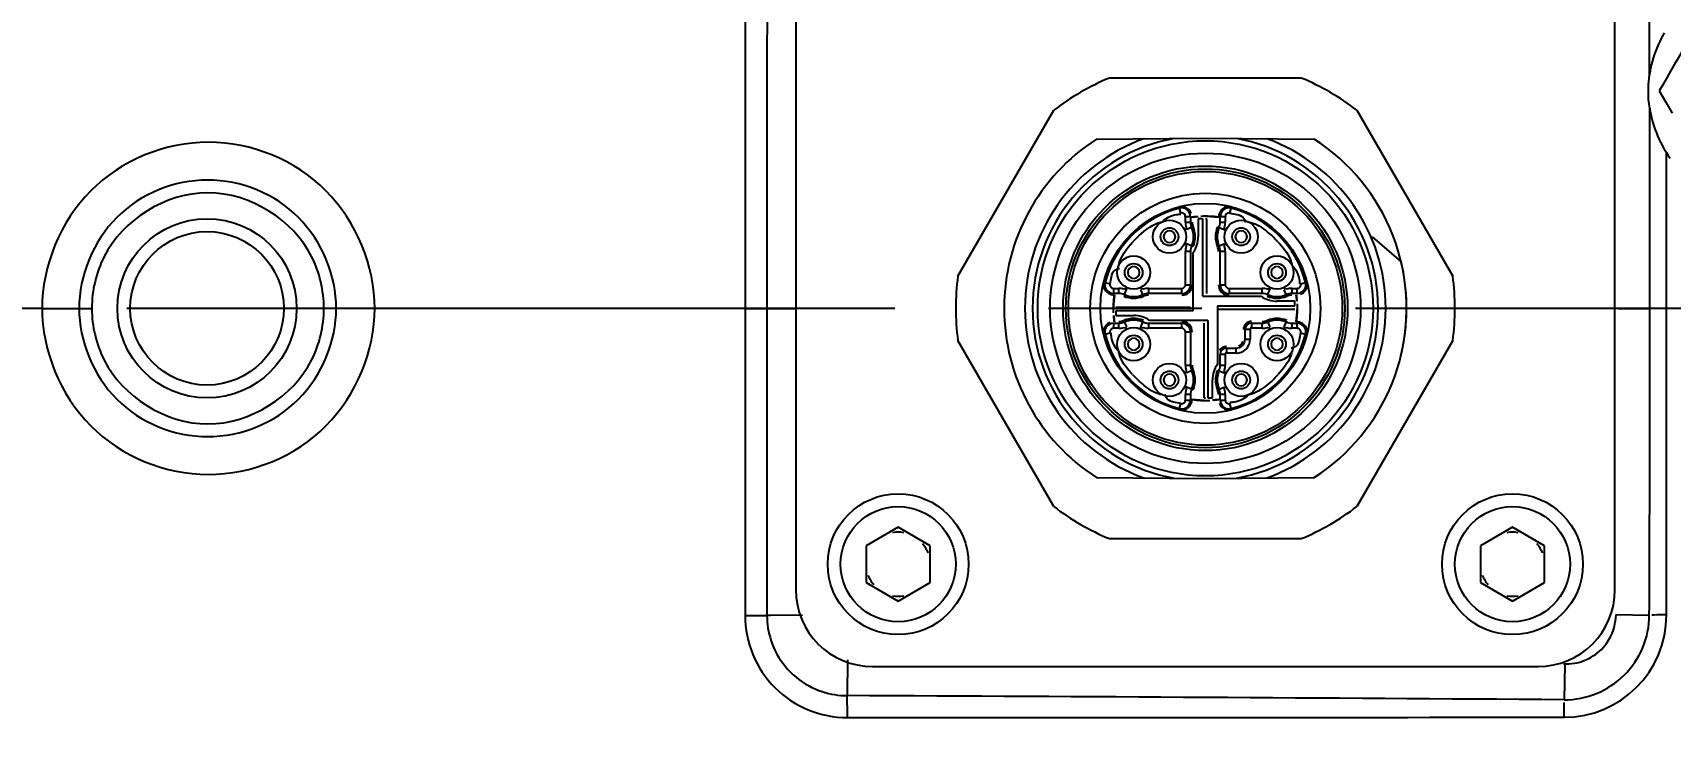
# Model space of a CAD drawing. Header units: millimetres. Extents: x 4086 to 8300, y 123 to 1549.
# Drawn here: x 6896.56 to 6912.55, y 477.15 to 484.17 of the extents above; entities that cross this region are included whole.
import ezdxf

# ---------------------------------------------------------------- set-up
doc = ezdxf.new("R2010")
doc.units = ezdxf.units.MM
doc.linetypes.add('CENTER', pattern=[0.6, 0.375, -0.075, 0.075, -0.075])
for name, color, linetype in [('中心线', 7, 'Continuous'), ('外形图', 7, 'Continuous'), ('尺寸标注', 7, 'Continuous')]:
    doc.layers.add(name, color=color, linetype=linetype)
doc.styles.add('思源黑', font='SourceHanSansCN-Normal.ttf')
doc.dimstyles.new('尺寸标注_1_4比例', dxfattribs={"dimtxt": 7, "dimasz": 6, "dimexe": 2, "dimexo": 1.5, "dimgap": 1, "dimtad": 1, "dimdec": 1, "dimlfac": 4, "dimdsep": 46, "dimtxsty": '思源黑', "dimcen": 0.09, "dimadec": 0, "dimazin": 0, "dimtp": 0.01, "dimtm": 0.01, "dimtfac": 1, "dimtdec": 1, "dimtofl": 0, "dimtmove": 0, "dimatfit": 3, "dimfxl": 1, "dimtolj": 1, "dimarcsym": 0})

# ---------------------------------------------------------------- blocks, each defined once
blk = doc.blocks.new('*D952')
at = {"layer": 'Defpoints', "color": 0}
for p in [(6903.764, 492.976), (6839.678, 469.976), (6903.764, 469.976)]:
    blk.add_point(p, dxfattribs=at)
at = {"layer": '尺寸标注', "color": 0, "lineweight": -2}
for p, q in [((6902.264, 492.976), (6837.678, 492.976)), ((6839.678, 486.976), (6839.678, 475.976)), ((6902.264, 469.976), (6837.678, 469.976))]:
    blk.add_line(p, q, dxfattribs=at)
at = {"layer": '尺寸标注', "color": 0}
for points in [[(6840.678, 486.976), (6838.678, 486.976), (6839.678, 492.976)], [(6838.678, 475.976), (6840.678, 475.976), (6839.678, 469.976)]]:
    blk.add_solid(points, dxfattribs=at)
at = {"layer": '尺寸标注', "color": 0, "insert": (6835.054, 481.476), "char_height": 7, "attachment_point": 5, "rotation": 90, "style": '思源黑'}
blk.add_mtext('\\A1;92', dxfattribs=at)

msp = doc.modelspace()

# ---------------------------------------------------------------- linework, layer by layer
at = {"layer": '中心线', "linetype": 'CENTER', "ltscale": 20}
msp.add_line((7036.9807, 481.4763), (6843.6609, 481.4763), dxfattribs=at)
at = {"layer": '外形图'}
for p, q in [((6904.014, 490.2263), (6904.014, 478.7263)), ((6912.014, 478.7263), (6912.014, 490.2263)), ((6908.9515, 483.7263), (6907.0765, 483.7263)), ((6912.4809, 483.6594), (6912.4476, 483.6013)), ((6912.4942, 483.6825), (6912.4809, 483.6594)), ((6912.4476, 483.6013), (6912.5105, 483.4917)), ((6912.5105, 483.4917), (6912.5734, 483.3824)), ((6905.5967, 481.7894), (6906.5342, 483.4132)), ((6909.4938, 483.4132), (6910.4313, 481.7894)), ((6906.951, 483.1295), (6908.014, 483.1388)), ((6908.014, 483.1388), (6909.077, 483.1295)), ((6912.5177, 481.4763), (6912.5177, 482.9977)), ((6907.7737, 482.4072), (6907.7578, 482.4687)), ((6907.8193, 482.3198), (6907.8193, 482.3719)), ((6907.8692, 482.3719), (6907.8193, 482.3719)), ((6907.8692, 482.3719), (6907.8692, 482.3198)), ((6907.9449, 482.3513), (6907.9449, 482.1763)), ((6907.989, 482.3513), (6907.9449, 482.3513)), ((6907.989, 481.595), (6907.989, 482.3513)), ((6908.024, 482.3513), (6908.014, 482.3513)), ((6908.024, 482.3513), (6908.024, 481.621)), ((6908.1588, 482.3198), (6908.1588, 482.3719)), ((6908.2088, 482.3719), (6908.1588, 482.3719)), ((6908.2088, 482.3719), (6908.2088, 482.3198)), ((6908.2544, 482.4072), (6908.2703, 482.4687)), ((6907.8193, 482.3198), (6907.8692, 482.3198)), ((6907.8258, 482.2706), (6907.8239, 482.243)), ((6907.8924, 482.2716), (6907.8338, 482.2471)), ((6908.1481, 482.2664), (6908.1356, 482.2716)), ((6908.1481, 482.2664), (6908.2044, 482.2429)), ((6908.1588, 482.3198), (6908.2088, 482.3198)), ((6908.2023, 482.2706), (6908.2072, 482.295)), ((6908.2042, 482.243), (6908.2023, 482.2706)), ((6908.2072, 482.295), (6908.2088, 482.3198)), ((6907.8209, 482.0575), (6907.8193, 482.0328)), ((6907.8193, 481.7075), (6907.8193, 482.0328)), ((6907.8692, 482.0328), (6907.8193, 482.0328)), ((6907.8258, 482.0819), (6907.8209, 482.0575)), ((6907.8799, 482.0861), (6907.8236, 482.1096)), ((6907.8239, 482.1095), (6907.8258, 482.0819)), ((6907.8692, 482.0328), (6907.8692, 481.7075)), ((6907.8799, 482.0861), (6907.8924, 482.0809)), ((6908.1356, 482.0809), (6908.1943, 482.1054)), ((6908.1588, 481.7075), (6908.1588, 482.0328)), ((6908.2088, 482.0328), (6908.1588, 482.0328)), ((6908.2023, 482.0819), (6908.2042, 482.1095)), ((6908.2088, 482.0328), (6908.2088, 481.7075)), ((6909.6447, 482.1753), (6909.9263, 481.9305)), ((6907.8953, 481.4513), (6907.8953, 482.0209)), ((6907.0216, 481.7325), (6907.0831, 481.7166)), ((6908.945, 481.7166), (6909.0065, 481.7325)), ((6907.1184, 481.671), (6907.1184, 481.621)), ((6907.1184, 481.671), (6907.1705, 481.671)), ((6907.1705, 481.621), (6907.1184, 481.621)), ((6907.1705, 481.621), (6907.1705, 481.671)), ((6907.1953, 481.6694), (6907.1705, 481.671)), ((6907.2197, 481.6645), (6907.1953, 481.6694)), ((6907.2239, 481.6104), (6907.2187, 481.5979)), ((6907.2473, 481.6664), (6907.2197, 481.6645)), ((6907.2239, 481.6104), (6907.2474, 481.6667)), ((6907.4084, 481.6645), (6907.3808, 481.6664)), ((6907.4094, 481.5979), (6907.3849, 481.6565)), ((6907.4575, 481.671), (6907.4575, 481.621)), ((6907.4575, 481.671), (6907.7828, 481.671)), ((6907.7828, 481.621), (6907.4575, 481.621)), ((6907.7828, 481.621), (6907.7828, 481.671)), ((6907.8193, 481.7075), (6907.8692, 481.7075)), ((6907.989, 481.595), (6908.5586, 481.595)), ((6908.1588, 481.7075), (6908.2088, 481.7075)), ((6908.2453, 481.671), (6908.2453, 481.621)), ((6908.2453, 481.671), (6908.5705, 481.671)), ((6908.5705, 481.621), (6908.2453, 481.621)), ((6908.5705, 481.621), (6908.5705, 481.671)), ((6908.5953, 481.6694), (6908.5705, 481.671)), ((6908.6197, 481.6645), (6908.5953, 481.6694)), ((6908.6239, 481.6104), (6908.6187, 481.5979)), ((6908.6473, 481.6664), (6908.6197, 481.6645)), ((6908.6239, 481.6104), (6908.6474, 481.6667)), ((6908.8084, 481.6645), (6908.7808, 481.6664)), ((6908.8094, 481.5979), (6908.7849, 481.6565)), ((6908.8575, 481.671), (6908.8575, 481.621)), ((6908.8575, 481.671), (6908.9097, 481.671)), ((6908.9097, 481.621), (6908.8575, 481.621)), ((6908.9097, 481.621), (6908.9097, 481.671)), ((6896.6529, 481.4763), (6896.367, 481.4763)), ((6896.6529, 481.4763), (6897.1389, 481.4763)), ((6899.9015, 481.4763), (6899.4054, 481.4763)), ((6903.5189, 481.4763), (6899.9015, 481.4763)), ((6903.5189, 481.4763), (6904.014, 481.4763)), ((6907.139, 481.4863), (6907.8692, 481.4863)), ((6907.139, 481.4513), (6907.139, 481.4071)), ((6907.8953, 481.4513), (6907.139, 481.4513)), ((6907.139, 481.4071), (6907.314, 481.4071)), ((6908.1328, 481.5013), (6908.1328, 480.9317)), ((6908.1328, 481.5013), (6908.889, 481.5013)), ((6908.889, 481.4663), (6908.1328, 481.4663)), ((6908.889, 481.5454), (6908.714, 481.5454)), ((6908.889, 481.5013), (6908.889, 481.5454)), ((6912.0445, 481.4763), (6912.3565, 481.4763)), ((6912.5177, 481.4763), (6912.3565, 481.4763)), ((6907.0216, 481.22), (6907.0831, 481.2359)), ((6907.1184, 481.3315), (6907.1184, 481.2815)), ((6907.1184, 481.3315), (6907.1705, 481.3315)), ((6907.1705, 481.2815), (6907.1184, 481.2815)), ((6907.1705, 481.2815), (6907.1705, 481.3315)), ((6907.2187, 481.3547), (6907.2432, 481.296)), ((6907.2197, 481.288), (6907.2473, 481.2861)), ((6907.3807, 481.2859), (6907.4094, 481.3547)), ((6907.3808, 481.2861), (6907.4084, 481.288)), ((6907.4084, 481.288), (6907.4328, 481.2831)), ((6907.4328, 481.2831), (6907.4575, 481.2815)), ((6907.4575, 481.3315), (6907.4575, 481.2815)), ((6907.4575, 481.3315), (6907.7828, 481.3315)), ((6907.7828, 481.2815), (6907.4575, 481.2815)), ((6908.039, 481.3575), (6907.4694, 481.3575)), ((6907.7828, 481.2815), (6907.7828, 481.3315)), ((6907.8193, 480.9198), (6907.8193, 481.245)), ((6907.8692, 481.245), (6907.8193, 481.245)), ((6907.8692, 481.245), (6907.8692, 480.9198)), ((6908.004, 480.6013), (6908.004, 481.3315)), ((6908.039, 481.3575), (6908.039, 480.6013)), ((6908.4026, 481.1763), (6908.4026, 481.27)), ((6908.4526, 481.27), (6908.4026, 481.27)), ((6908.4526, 481.2815), (6908.4526, 481.1763)), ((6908.5705, 481.2815), (6908.4526, 481.2815)), ((6908.464, 481.3315), (6908.464, 481.2815)), ((6908.464, 481.3315), (6908.5705, 481.3315)), ((6908.5705, 481.2815), (6908.5705, 481.3315)), ((6908.6187, 481.3547), (6908.6432, 481.296)), ((6908.6197, 481.288), (6908.6473, 481.2861)), ((6908.7807, 481.2859), (6908.8094, 481.3547)), ((6908.7808, 481.2861), (6908.8084, 481.288)), ((6908.8084, 481.288), (6908.8328, 481.2831)), ((6908.8328, 481.2831), (6908.8575, 481.2815)), ((6908.8575, 481.3315), (6908.8575, 481.2815)), ((6908.8575, 481.3315), (6908.9097, 481.3315)), ((6908.9097, 481.2815), (6908.8575, 481.2815)), ((6908.9097, 481.2815), (6908.9097, 481.3315)), ((6908.945, 481.2359), (6909.0065, 481.22)), ((6906.5342, 479.5394), (6905.5967, 481.1632)), ((6908.2203, 481.0877), (6908.2203, 481.0377)), ((6908.2203, 481.0877), (6908.314, 481.0877)), ((6908.314, 481.0377), (6908.314, 481.0877)), ((6908.4026, 481.1763), (6908.4526, 481.1763)), ((6910.4313, 481.1632), (6909.4938, 479.5394)), ((6907.8193, 480.9198), (6907.8692, 480.9198)), ((6908.1588, 480.9198), (6908.1588, 481.0263)), ((6908.2088, 481.0263), (6908.1588, 481.0263)), ((6908.1588, 480.9198), (6908.2088, 480.9198)), ((6908.2072, 480.895), (6908.2088, 480.9198)), ((6908.2088, 481.0377), (6908.2088, 480.9198)), ((6908.314, 481.0377), (6908.2088, 481.0377)), ((6907.8258, 480.8706), (6907.8239, 480.843)), ((6907.8924, 480.8716), (6907.8338, 480.8471)), ((6908.0832, 480.6013), (6908.0832, 480.7763)), ((6908.1481, 480.8664), (6908.1356, 480.8716)), ((6908.1481, 480.8664), (6908.2044, 480.8429)), ((6908.2023, 480.8706), (6908.2072, 480.895)), ((6908.2042, 480.843), (6908.2023, 480.8706)), ((6907.8209, 480.6575), (6907.8193, 480.6328)), ((6907.8193, 480.5806), (6907.8193, 480.6328)), ((6907.8692, 480.6328), (6907.8193, 480.6328)), ((6907.8258, 480.6819), (6907.8209, 480.6575)), ((6907.8799, 480.6861), (6907.8236, 480.7096)), ((6907.8239, 480.7095), (6907.8258, 480.6819)), ((6907.8692, 480.6328), (6907.8692, 480.5806)), ((6907.8799, 480.6861), (6907.8924, 480.6809)), ((6908.004, 480.6013), (6908.014, 480.6013)), ((6908.039, 480.6013), (6908.0832, 480.6013)), ((6908.1356, 480.6809), (6908.1943, 480.7054)), ((6908.1588, 480.5806), (6908.1588, 480.6328)), ((6908.2088, 480.6328), (6908.1588, 480.6328)), ((6908.2023, 480.6819), (6908.2042, 480.7095)), ((6908.2088, 480.6328), (6908.2088, 480.5806)), ((6907.7578, 480.4838), (6907.7737, 480.5453)), ((6907.8193, 480.5806), (6907.8692, 480.5806)), ((6908.1588, 480.5806), (6908.2088, 480.5806)), ((6908.2703, 480.4838), (6908.2544, 480.5453)), ((6906.951, 479.823), (6908.014, 479.8138)), ((6908.014, 479.8138), (6909.077, 479.823)), ((6905.014, 479.3371), (6904.7015, 479.1567)), ((6905.3265, 479.1567), (6905.014, 479.3371)), ((6911.014, 479.3371), (6910.7015, 479.1567)), ((6911.3265, 479.1567), (6911.014, 479.3371)), ((6904.7015, 479.1567), (6904.7015, 478.7958)), ((6905.3265, 478.7958), (6905.3265, 479.1567)), ((6907.0765, 479.2263), (6908.9515, 479.2263)), ((6910.7015, 479.1567), (6910.7015, 478.7958)), ((6911.3265, 478.7958), (6911.3265, 479.1567)), ((6904.7015, 478.7958), (6905.014, 478.6154)), ((6905.014, 478.6154), (6905.3265, 478.7958)), ((6910.7015, 478.7958), (6911.014, 478.6154)), ((6911.014, 478.6154), (6911.3265, 478.7958)), ((6903.7683, 478.4748), (6903.7328, 478.4746)), ((6904.0809, 478.4766), (6903.7683, 478.4748)), ((6912.0252, 478.4834), (6912.3503, 478.4793)), ((6904.52, 478.0416), (6904.5148, 477.6924)), ((6904.764, 477.9763), (6911.264, 477.9763)), ((6911.5248, 478.001), (6911.5173, 477.6516))]:
    msp.add_line(p, q, dxfattribs=at)
for points in [[(6907.8193, 482.3198), (6907.8209, 482.295), (6907.8258, 482.2706)], [(6908.2088, 482.0328), (6908.2072, 482.0575), (6908.2023, 482.0819)], [(6907.4575, 481.671), (6907.4328, 481.6694), (6907.4084, 481.6645)], [(6908.8575, 481.671), (6908.8328, 481.6694), (6908.8084, 481.6645)], [(6907.1705, 481.2815), (6907.1953, 481.2831), (6907.2197, 481.288)], [(6908.5705, 481.2815), (6908.5953, 481.2831), (6908.6197, 481.288)], [(6907.8193, 480.9198), (6907.8209, 480.895), (6907.8258, 480.8706)], [(6908.2088, 480.6328), (6908.2072, 480.6575), (6908.2023, 480.6819)]]:
    msp.add_lwpolyline(points, dxfattribs=at)
for centre, radius in [((6908.014, 481.4763), 1.6375), ((6908.014, 481.4763), 1.5159), ((6908.014, 481.4763), 1.3898), ((6908.014, 481.4763), 1.3625), ((6908.014, 481.4763), 1.3375), ((6908.014, 481.4763), 1.125), ((6898.264, 481.4763), 0.875), ((6908.014, 481.4763), 1.025), ((6898.264, 481.4763), 0.75), ((6907.664, 482.1763), 0.1625), ((6907.664, 482.1763), 0.0875), ((6908.364, 482.1763), 0.1625), ((6908.364, 482.1763), 0.0875), ((6907.314, 481.8263), 0.1625), ((6907.314, 481.8263), 0.0875), ((6908.714, 481.8263), 0.1625), ((6908.714, 481.8263), 0.0875), ((6907.314, 481.1263), 0.1625), ((6908.714, 481.1263), 0.1625), ((6907.314, 481.1263), 0.0875), ((6908.714, 481.1263), 0.0875), ((6907.664, 480.7763), 0.1625), ((6908.364, 480.7763), 0.1625), ((6907.664, 480.7763), 0.0875), ((6908.364, 480.7763), 0.0875), ((6905.014, 478.9763), 0.6875), ((6911.014, 478.9763), 0.6875), ((6905.014, 478.9763), 0.5625), ((6911.014, 478.9763), 0.5625)]:
    msp.add_circle(centre, radius, dxfattribs=at)
for centre, radius, start, end in [((10204.8356, 479.3233), 3301.1061, 179.8063724, 179.9626317), ((5288.4131, 477.3919), 1623.9522, 0.2248116, 0.4615247), ((6913.4886, 483.5883), 1.1499, 149.6545, 154.41763), ((6913.4746, 483.5949), 1.1345, 154.41342, 168.71282), ((6913.4546, 483.6), 1.1138, 168.76911, 171.51689), ((6908.014, 481.4763), 2.4375, 112.61986, 127.38014), ((6908.014, 481.4763), 2.4375, 52.61986, 67.38014), ((6196.2913, 481.4554), 716.0653, 0.0016719, 0.1581614), ((6913.4556, 483.6023), 1.1149, 188.82364, 191.90046), ((6913.4724, 483.6065), 1.1322, 191.93195, 204.71158), ((6908.014, 481.4763), 1.9655, 122.73982, 237.26018), ((6908.014, 481.4763), 1.7625, 109.89939, 250.10062), ((6908.014, 481.4763), 1.6875, 100.3872, 259.61279), ((6908.014, 481.4763), 1.6875, 280.38723, 79.61279), ((6908.014, 481.4763), 1.7625, 289.89931, 70.10064), ((6908.014, 481.4763), 1.9655, 345.49105, 57.26018), ((6913.4843, 483.6122), 1.1454, 204.72163, 207.53), ((6913.4868, 483.6134), 1.1482, 207.52479, 212.43184), ((6913.4671, 483.601), 1.1248, 212.44009, 215.79246), ((6908.014, 481.4763), 1.0115, 104.47751, 165.52249), ((6907.7828, 482.3719), 0.0865, 0, 104.47751), ((6907.7828, 482.3719), 0.0365, 0, 104.47751), ((6908.014, 481.4763), 0.9, 95.59036, 98.35785), ((6908.014, 481.4763), 0.8971, 94.55654, 98.22437), ((6908.014, 481.4763), 0.9, 81.64215, 92.79518), ((6908.0238, 481.6365), 0.7366, 87.42015, 89.98107), ((6908.02, 481.5554), 0.8178, 84.40073, 87.40823), ((6908.0094, 481.4473), 0.9264, 81.74761, 84.40234), ((6908.2453, 482.3719), 0.0865, 75.52249, 180), ((6908.2453, 482.3719), 0.0365, 75.52249, 180), ((6908.014, 481.4763), 1.0115, 14.47751, 75.52249), ((6907.664, 482.1763), 0.0576, 90.99441, 269.00559), ((6907.664, 482.1763), 0.0576, 271.10635, 88.89268), ((6908.0078, 482.3198), 0.1385, 180, 202.65829), ((6907.664, 482.1763), 0.234, 337.34171, 22.65829), ((6908.0078, 482.3198), 0.1221, 180, 202.65829), ((6907.664, 482.1763), 0.2504, 337.34171, 22.65829), ((6907.664, 482.1763), 0.2475, 344.89447, 15.10553), ((6908.364, 482.1763), 0.2504, 157.34171, 202.65829), ((6908.364, 482.1763), 0.2475, 164.89447, 202.65829), ((6908.364, 482.1763), 0.234, 157.34171, 202.65829), ((6908.0203, 482.3198), 0.1385, 337.34171, 0), ((6908.364, 482.1763), 0.0576, 90.99441, 269.00559), ((6908.364, 482.1763), 0.0576, 271.10635, 88.89268), ((6907.9285, 481.5618), 0.8406, 131.98611, 138.00687), ((6908.0078, 482.0328), 0.1385, 157.34171, 180), ((6907.6765, 482.1763), 0.2683, 324.61103, 0), ((6908.0203, 482.0328), 0.1221, 0, 22.65829), ((6908.0203, 482.0328), 0.1385, 0, 22.65829), ((6908.0993, 481.5615), 0.841, 41.99464, 48.0125), ((6907.314, 481.8263), 0.0576, 90.99441, 269.00559), ((6907.314, 481.8263), 0.0576, 271.10635, 88.89268), ((6908.714, 481.8263), 0.0576, 90.99441, 269.00559), ((6908.714, 481.8263), 0.0576, 271.10635, 88.89268), ((6908.0141, 481.4763), 1.9655, 302.73976, 13.36229), ((6908.014, 481.4763), 2.4375, 172.61986, 187.38014), ((6907.1184, 481.7075), 0.0865, 165.52249, 270), ((6907.1184, 481.7075), 0.0365, 165.52249, 270), ((6908.9097, 481.7075), 0.0865, 270, 14.47751), ((6908.9097, 481.7075), 0.0365, 270, 14.47751), ((6908.014, 481.4763), 2.4375, 352.61986, 7.38014), ((6908.014, 481.4763), 0.9, 171.6421, 182.79518), ((6908.014, 481.4763), 0.8971, 171.77563, 179.36159), ((6907.1705, 481.4825), 0.1385, 67.34171, 90), ((6907.314, 481.8263), 0.2504, 247.34171, 292.65829), ((6907.314, 481.8263), 0.234, 247.34171, 292.65829), ((6907.314, 481.8263), 0.2475, 254.89447, 292.65829), ((6907.4575, 481.4825), 0.1385, 90, 112.65829), ((6907.4575, 481.4825), 0.1221, 90, 112.65829), ((6907.7828, 481.7075), 0.1029, 270, 0), ((6907.7828, 481.7075), 0.1, 270, 0), ((6907.7828, 481.7075), 0.0865, 270, 0), ((6907.7828, 481.7075), 0.0365, 270, 0), ((6908.2453, 481.7075), 0.1029, 180, 270), ((6908.2453, 481.7075), 0.1, 180, 270), ((6908.2453, 481.7075), 0.0865, 180, 270), ((6908.2453, 481.7075), 0.0365, 180, 270), ((6908.714, 481.8138), 0.2683, 234.61103, 270), ((6908.5705, 481.4825), 0.1385, 67.34171, 90), ((6908.714, 481.8263), 0.2504, 247.34171, 292.65829), ((6908.714, 481.8263), 0.234, 247.34171, 292.65829), ((6908.714, 481.8263), 0.2475, 254.89447, 285.10553), ((6908.8575, 481.4825), 0.1385, 90, 112.65829), ((6908.8575, 481.4825), 0.1221, 90, 112.65829), ((6908.014, 481.4763), 0.8971, 4.55654, 8.22437), ((6908.014, 481.4763), 0.9, 4.54677, 8.3579), ((6908.014, 481.4763), 0.9, 184.54677, 188.3579), ((6908.014, 481.4763), 0.8971, 184.55654, 188.22437), ((6907.314, 481.1388), 0.2683, 54.61103, 90), ((6908.014, 481.4763), 0.8971, 351.77563, 359.36159), ((6908.014, 481.4763), 0.9, 351.6421, 2.79518), ((6167.1766, 481.5311), 745.1799, 359.7653511, 359.9957827), ((6907.1184, 481.245), 0.0865, 90, 194.47751), ((6907.1184, 481.245), 0.0365, 90, 194.47751), ((6907.1705, 481.47), 0.1221, 270, 292.65829), ((6907.1705, 481.47), 0.1385, 270, 292.65829), ((6907.314, 481.1263), 0.2504, 67.34171, 112.65829), ((6907.314, 481.1263), 0.234, 67.34171, 112.65829), ((6907.314, 481.1263), 0.2475, 74.89447, 105.10553), ((6907.4575, 481.47), 0.1385, 247.34171, 270), ((6907.7828, 481.245), 0.1029, 0, 90), ((6907.7828, 481.245), 0.1, 0, 90), ((6907.7828, 481.245), 0.0865, 0, 90), ((6907.7828, 481.245), 0.0365, 0, 90), ((6908.464, 481.27), 0.0779, 90, 180), ((6908.464, 481.27), 0.075, 110, 180), ((6908.464, 481.27), 0.0615, 90, 180), ((6908.5705, 481.47), 0.1221, 270, 292.65829), ((6908.5705, 481.47), 0.1385, 270, 292.65829), ((6908.714, 481.1263), 0.2504, 67.34171, 112.65829), ((6908.714, 481.1263), 0.2475, 74.89447, 112.65829), ((6908.714, 481.1263), 0.234, 67.34171, 112.65829), ((6908.8575, 481.47), 0.1385, 247.34171, 270), ((6908.9097, 481.245), 0.0865, 345.52249, 90), ((6908.9097, 481.245), 0.0365, 345.52249, 90), ((6908.014, 481.4763), 1.0115, 194.47751, 255.52249), ((6907.314, 481.1263), 0.0576, 90.99441, 269.00559), ((6907.314, 481.1263), 0.0576, 271.10635, 88.89268), ((6908.2203, 481.0263), 0.0779, 90, 149.99429), ((6908.2203, 481.0263), 0.0615, 90, 180), ((6908.2203, 481.0263), 0.075, 90, 140), ((6908.014, 481.4763), 1.0115, 284.47751, 345.52249), ((6908.314, 481.1763), 0.1385, 270, 0), ((6908.314, 481.1763), 0.0885, 270, 0), ((6908.314, 481.1763), 0.0721, 289.9948, 340.00518), ((6908.314, 481.1763), 0.075, 290, 340), ((6908.714, 481.1263), 0.0576, 90.99441, 269.00559), ((6908.714, 481.1263), 0.0576, 271.10635, 88.89268), ((6908.0078, 480.9198), 0.1385, 180, 202.65829), ((6908.0078, 480.9198), 0.1221, 180, 202.65829), ((6908.3515, 480.7763), 0.2683, 144.61103, 180), ((6908.0203, 480.9198), 0.1385, 337.34171, 0), ((6908.0054, 481.4802), 1.9747, 346.338, 347.9393), ((6907.9288, 481.391), 0.841, 221.99464, 228.0125), ((6907.664, 480.7763), 0.0576, 90.99441, 269.00559), ((6907.664, 480.7763), 0.0576, 271.10635, 88.89268), ((6907.664, 480.7763), 0.234, 337.34171, 22.65829), ((6907.664, 480.7763), 0.2475, 344.89447, 22.65829), ((6907.664, 480.7763), 0.2504, 337.34171, 22.65829), ((6908.364, 480.7763), 0.2504, 157.34171, 202.65829), ((6908.364, 480.7763), 0.2475, 164.89447, 195.10553), ((6908.364, 480.7763), 0.234, 157.34171, 202.65829), ((6908.364, 480.7763), 0.0576, 90.99441, 269.00559), ((6908.364, 480.7763), 0.0576, 271.10635, 88.89268), ((6908.0996, 481.3907), 0.8406, 311.98611, 318.00687), ((6908.0078, 480.6328), 0.1385, 157.34171, 180), ((6908.0203, 480.6328), 0.1221, 0, 22.65829), ((6908.0203, 480.6328), 0.1385, 0, 22.65829), ((6907.7828, 480.5806), 0.0865, 255.52249, 0), ((6907.7828, 480.5806), 0.0365, 255.52249, 0), ((6908.014, 481.4763), 0.9, 261.64215, 272.79518), ((6908.0187, 481.5052), 0.9264, 261.74761, 264.40234), ((6908.0081, 481.3971), 0.8178, 264.40073, 267.40823), ((6908.0043, 481.316), 0.7366, 267.42015, 269.98107), ((6908.014, 481.4763), 0.8971, 274.55654, 278.22437), ((6908.014, 481.4763), 0.9, 275.59036, 278.35785), ((6908.2453, 480.5806), 0.0865, 180, 284.47751), ((6908.2453, 480.5806), 0.0365, 180, 284.47751), ((6908.014, 481.4763), 2.4375, 232.61986, 247.38014), ((6908.014, 481.4763), 2.4375, 292.61986, 307.38014), ((6905.014, 478.9763), 0.3125, 79.9994, 100.0006), ((6905.014, 478.9763), 0.3125, 19.99941, 40.0006), ((6911.014, 478.9763), 0.3125, 79.9994, 100.0006), ((6911.014, 478.9763), 0.3125, 19.99941, 40.0006), ((6905.014, 478.9763), 0.3125, 199.99941, 220.0006), ((6911.014, 478.9763), 0.3125, 199.99941, 220.0006), ((6904.764, 478.7263), 0.75, 180, 270), ((6911.264, 478.7263), 0.75, 270, 0), ((6905.014, 478.9763), 0.3125, 259.9994, 280.0006), ((6911.014, 478.9763), 0.3125, 259.9994, 280.0006), ((6904.5173, 478.4762), 0.9987, 180.00319, 270.06528), ((6904.5204, 478.4759), 0.7877, 180.0915, 197.96019), ((6911.5205, 478.4814), 0.8298, 269.77964, 359.85947), ((6911.5186, 478.4798), 0.9994, 270.01787, 0.01002), ((6911.5257, 478.5071), 0.5088, 292.60053, 300.19186), ((6904.5165, 478.4763), 0.7842, 219.61268, 230.37778), ((6904.5169, 478.4819), 0.7896, 252.01185, 269.84339), ((6889.2581, -2740.8492), 3218.5778, 89.6037469, 89.7284056)]:
    msp.add_arc(centre, radius, start, end, dxfattribs=at)
for points in [[(6903.5163, 490.4733), (6903.5181, 487.4743), (6903.5189, 484.4753), (6903.5189, 481.4763)], [(6912.6994, 484.0388), (6912.6309, 483.9201), (6912.5625, 483.8013), (6912.4942, 483.6825)], [(6912.3408, 483.6013), (6912.3408, 483.6422), (6912.3416, 483.6835), (6912.3477, 483.724)], [(6912.3539, 483.4313), (6912.3452, 483.4872), (6912.3379, 483.5445), (6912.3437, 483.6008)], [(6907.5914, 482.3217), (6907.6275, 482.3595), (6907.6796, 482.3841), (6907.7312, 482.3928)], [(6907.8768, 482.4043), (6907.8621, 482.4469), (6907.8015, 482.48), (6907.7578, 482.4687)], [(6908.2544, 482.4072), (6908.2979, 482.396), (6908.3511, 482.3969), (6908.3822, 482.3644)], [(6907.3661, 482.1867), (6907.4312, 482.2452), (6907.5055, 482.3048), (6907.5914, 482.3217)], [(6908.4367, 482.3218), (6908.4942, 482.3104), (6908.5479, 482.2794), (6908.594, 482.2431)], [(6908.594, 482.2431), (6908.6171, 482.2249), (6908.64, 482.2064), (6908.6619, 482.1867)], [(6907.1685, 481.899), (6907.1857, 481.9849), (6907.2451, 482.0592), (6907.3037, 482.1242)], [(6908.7244, 482.1242), (6908.7699, 482.0736), (6908.8176, 482.021), (6908.8426, 481.9576)], [(6897.259, 481.9826), (6897.1811, 481.8276), (6897.1389, 481.6497), (6897.1389, 481.4763)], [(6899.4054, 481.4763), (6899.4053, 481.6495), (6899.3632, 481.8271), (6899.2854, 481.9819)], [(6908.8595, 481.899), (6908.8972, 481.8628), (6908.9218, 481.8107), (6908.9306, 481.7591)], [(6907.0831, 481.7166), (6907.0943, 481.7602), (6907.0935, 481.8134), (6907.1259, 481.8445)], [(6907.0271, 481.6678), (6907.0418, 481.6328), (6907.0856, 481.6071), (6907.1236, 481.6071)], [(6897.1389, 481.4763), (6897.1389, 481.3029), (6897.181, 481.1251), (6897.2589, 480.9702)], [(6899.2852, 480.9702), (6899.3631, 481.1251), (6899.4053, 481.3029), (6899.4054, 481.4763)], [(6903.5189, 481.4763), (6903.5189, 480.4762), (6903.5188, 479.4762), (6903.5186, 478.4761)], [(6903.7301, 481.4763), (6903.7301, 480.4757), (6903.7311, 479.4752), (6903.7328, 478.4746)], [(6912.5179, 478.48), (6912.5178, 479.4788), (6912.5177, 480.4775), (6912.5177, 481.4763)], [(6908.945, 481.2359), (6908.9337, 481.1924), (6908.9346, 481.1391), (6908.9022, 481.108)], [(6909.001, 481.2847), (6908.9862, 481.3198), (6908.9425, 481.3454), (6908.9045, 481.3454)], [(6907.1685, 481.0535), (6907.1308, 481.0897), (6907.1062, 481.1418), (6907.0975, 481.1934)], [(6907.3037, 480.8283), (6907.2581, 480.8789), (6907.2104, 480.9316), (6907.1855, 480.995)], [(6908.8595, 481.0535), (6908.8424, 480.9677), (6908.7829, 480.8934), (6908.7244, 480.8283)], [(6907.4341, 480.7094), (6907.411, 480.7276), (6907.388, 480.7462), (6907.3661, 480.7659)], [(6908.6619, 480.7659), (6908.5968, 480.7073), (6908.5225, 480.6478), (6908.4366, 480.6308)], [(6907.5914, 480.6307), (6907.5339, 480.6422), (6907.4801, 480.6731), (6907.4341, 480.7094)], [(6908.4366, 480.6308), (6908.4005, 480.593), (6908.3484, 480.5685), (6908.2969, 480.5597)], [(6907.7737, 480.5453), (6907.7302, 480.5566), (6907.6769, 480.5557), (6907.6458, 480.5881)], [(6908.1512, 480.5483), (6908.166, 480.5056), (6908.2266, 480.4725), (6908.2703, 480.4838)], [(6911.931, 478.2015), (6911.9895, 478.2814), (6912.0239, 478.3843), (6912.0252, 478.4834)], [(6903.7712, 478.233), (6903.8014, 478.1402), (6903.8501, 478.0516), (6903.9123, 477.9763)], [(6911.7816, 478.0673), (6911.8394, 478.1009), (6911.8914, 478.1474), (6911.931, 478.2015)], [(6911.5115, 478.0025), (6911.5823, 478.001), (6911.6558, 478.0101), (6911.7212, 478.0373)], [(6904.0163, 477.8723), (6904.0916, 477.81), (6904.1802, 477.7612), (6904.2731, 477.731)], [(6904.5185, 477.4775), (6906.852, 477.4786), (6909.1854, 477.4796), (6911.5189, 477.4805)]]:
    msp.add_open_spline(points, degree=3, dxfattribs=at)
for points, knots in [([(6912.3477, 483.724), (6912.3486, 483.7306), (6912.3509, 483.7437), (6912.3538, 483.7567), (6912.3554, 483.7632)], [0, 0, 0, 0, 0.5006837, 1, 1, 1, 1]), ([(6899.9015, 481.4763), (6899.9014, 481.8905), (6899.5494, 482.7533), (6898.2773, 483.2718), (6897.005, 482.7535), (6896.653, 481.8906), (6896.6529, 481.4763)], [0, 0, 0, 0, 0.2500243, 0.4999704, 0.7499363, 1, 1, 1, 1]), ([(6899.5263, 481.4763), (6899.5262, 481.7963), (6899.2533, 482.4631), (6898.27, 482.8628), (6897.2865, 482.4632), (6897.0139, 481.7964), (6897.0139, 481.4763)], [0, 0, 0, 0, 0.2499748, 0.4999999, 0.7500189, 1, 1, 1, 1]), ([(6899.2854, 481.9819), (6899.1073, 482.3362), (6898.2726, 482.8749), (6897.4372, 482.3368), (6897.259, 481.9826)], [0, 0, 0, 0, 0.5000293, 1, 1, 1, 1]), ([(6907.7312, 482.3928), (6907.7383, 482.394), (6907.7524, 482.3958), (6907.7666, 482.3964), (6907.7736, 482.3963)], [0, 0, 0, 0, 0.5077913, 1, 1, 1, 1]), ([(6908.2703, 482.4687), (6908.241, 482.4763), (6908.1707, 482.4617), (6908.1448, 482.3967), (6908.1448, 482.3667)], [0, 0, 0, 0, 0.5020607, 1, 1, 1, 1]), ([(6908.3822, 482.3644), (6908.388, 482.3585), (6908.3984, 482.3432), (6908.4036, 482.3256), (6908.4055, 482.3159)], [0, 0, 0, 0, 0.4573371, 1, 1, 1, 1]), ([(6908.8426, 481.9576), (6908.8463, 481.9481), (6908.8528, 481.9288), (6908.8575, 481.909), (6908.8595, 481.899)], [0, 0, 0, 0, 0.5003399, 1, 1, 1, 1]), ([(6907.0216, 481.7325), (6907.0189, 481.722), (6907.0174, 481.6997), (6907.0228, 481.678), (6907.0271, 481.6678)], [0, 0, 0, 0, 0.4930486, 1, 1, 1, 1]), ([(6907.1259, 481.8445), (6907.1293, 481.8478), (6907.137, 481.8539), (6907.1456, 481.8585), (6907.1503, 481.8606)], [0, 0, 0, 0, 0.4811326, 1, 1, 1, 1]), ([(6907.1503, 481.8606), (6907.154, 481.8622), (6907.1619, 481.865), (6907.1701, 481.867), (6907.1744, 481.8678)], [0, 0, 0, 0, 0.4772759, 1, 1, 1, 1]), ([(6908.9306, 481.7591), (6908.9318, 481.752), (6908.9336, 481.7379), (6908.9342, 481.7237), (6908.9341, 481.7167)], [0, 0, 0, 0, 0.5076442, 1, 1, 1, 1]), ([(6909.0061, 481.6834), (6909.0082, 481.6915), (6909.0103, 481.708), (6909.0085, 481.7246), (6909.0065, 481.7325)], [0, 0, 0, 0, 0.5068732, 1, 1, 1, 1]), ([(6908.942, 481.6134), (6908.9472, 481.6153), (6908.9574, 481.6196), (6908.9667, 481.6255), (6908.9711, 481.6288)], [0, 0, 0, 0, 0.5005447, 1, 1, 1, 1]), ([(6908.9711, 481.6288), (6908.9798, 481.6354), (6908.995, 481.652), (6909.0035, 481.6727), (6909.0061, 481.6834)], [0, 0, 0, 0, 0.4958474, 1, 1, 1, 1]), ([(6896.6529, 481.4763), (6896.653, 481.062), (6897.005, 480.1991), (6898.2772, 479.6808), (6899.5494, 480.1991), (6899.9014, 481.062), (6899.9015, 481.4763)], [0, 0, 0, 0, 0.250035, 0.4999989, 0.7499467, 1, 1, 1, 1]), ([(6897.0139, 481.4763), (6897.014, 481.1562), (6897.2865, 480.4893), (6898.2701, 480.0898), (6899.2533, 480.4894), (6899.5262, 481.1562), (6899.5263, 481.4763)], [0, 0, 0, 0, 0.2499805, 0.4999972, 0.7500242, 1, 1, 1, 1]), ([(6907.0219, 481.2691), (6907.0199, 481.261), (6907.0177, 481.2445), (6907.0195, 481.2279), (6907.0216, 481.22)], [0, 0, 0, 0, 0.5068732, 1, 1, 1, 1]), ([(6907.0569, 481.3237), (6907.0483, 481.3172), (6907.0331, 481.3005), (6907.0246, 481.2798), (6907.0219, 481.2691)], [0, 0, 0, 0, 0.4958474, 1, 1, 1, 1]), ([(6907.086, 481.3391), (6907.0808, 481.3373), (6907.0707, 481.3329), (6907.0613, 481.327), (6907.0569, 481.3237)], [0, 0, 0, 0, 0.5005447, 1, 1, 1, 1]), ([(6907.0975, 481.1934), (6907.0963, 481.2005), (6907.0945, 481.2146), (6907.0939, 481.2288), (6907.0939, 481.2358)], [0, 0, 0, 0, 0.5076438, 1, 1, 1, 1]), ([(6909.0065, 481.22), (6909.0092, 481.2305), (6909.0106, 481.2528), (6909.0053, 481.2745), (6909.001, 481.2847)], [0, 0, 0, 0, 0.4930486, 1, 1, 1, 1]), ([(6908.8778, 481.092), (6908.8741, 481.0904), (6908.8662, 481.0875), (6908.8579, 481.0856), (6908.8536, 481.0847)], [0, 0, 0, 0, 0.4772759, 1, 1, 1, 1]), ([(6908.9022, 481.108), (6908.8988, 481.1048), (6908.8911, 481.0986), (6908.8824, 481.094), (6908.8778, 481.092)], [0, 0, 0, 0, 0.4811326, 1, 1, 1, 1]), ([(6897.2589, 480.9702), (6897.437, 480.616), (6898.2721, 480.0777), (6899.1069, 480.616), (6899.2852, 480.9702)], [0, 0, 0, 0, 0.4999732, 1, 1, 1, 1]), ([(6907.1855, 480.995), (6907.1817, 481.0044), (6907.1753, 481.0238), (6907.1705, 481.0436), (6907.1685, 481.0535)], [0, 0, 0, 0, 0.5003399, 1, 1, 1, 1]), ([(6907.6458, 480.5881), (6907.6401, 480.5941), (6907.6297, 480.6093), (6907.6244, 480.627), (6907.6226, 480.6366)], [0, 0, 0, 0, 0.4573371, 1, 1, 1, 1]), ([(6907.7578, 480.4838), (6907.7871, 480.4762), (6907.8574, 480.4908), (6907.8832, 480.5558), (6907.8832, 480.5858)], [0, 0, 0, 0, 0.5020607, 1, 1, 1, 1]), ([(6908.2969, 480.5597), (6908.2898, 480.5585), (6908.2757, 480.5567), (6908.2615, 480.5561), (6908.2545, 480.5562)], [0, 0, 0, 0, 0.5077913, 1, 1, 1, 1]), ([(6903.5186, 478.4761), (6903.5402, 478.4761), (6903.6116, 478.4759), (6903.683, 478.4757), (6903.7328, 478.4746)], [0, 0, 0, 0, 0.3025128, 1, 1, 1, 1]), ([(6912.5179, 478.48), (6912.4779, 478.48), (6912.4301, 478.48), (6912.3823, 478.4795), (6912.3745, 478.4792)], [0, 0, 0, 0, 0.8372934, 1, 1, 1, 1]), ([(6904.5185, 477.4775), (6904.5184, 477.5361), (6904.5179, 477.6078), (6904.5154, 477.6794), (6904.5148, 477.6924)], [0, 0, 0, 0, 0.8187419, 1, 1, 1, 1]), ([(6911.5189, 477.4805), (6911.5189, 477.5215), (6911.5187, 477.5697), (6911.5179, 477.618), (6911.5172, 477.6251)], [0, 0, 0, 0, 0.8517319, 1, 1, 1, 1])]:
    msp.add_open_spline(points, degree=3, knots=knots, dxfattribs=at)

# ---------------------------------------------------------------- dimensions: what is measured, and where the dimension line sits
at = {"layer": '尺寸标注'}
dim = msp.add_linear_dim(base=(6839.6781, 469.9763), p1=(6903.764, 492.9763), p2=(6903.764, 469.9763), angle=90, dimstyle='尺寸标注_1_4比例', dxfattribs=at)
dim.commit()
dim.dimension.update_dxf_attribs({"geometry": '*D952', "text_midpoint": (6835.0538, 481.4763)})

doc.saveas('drawing.dxf')
